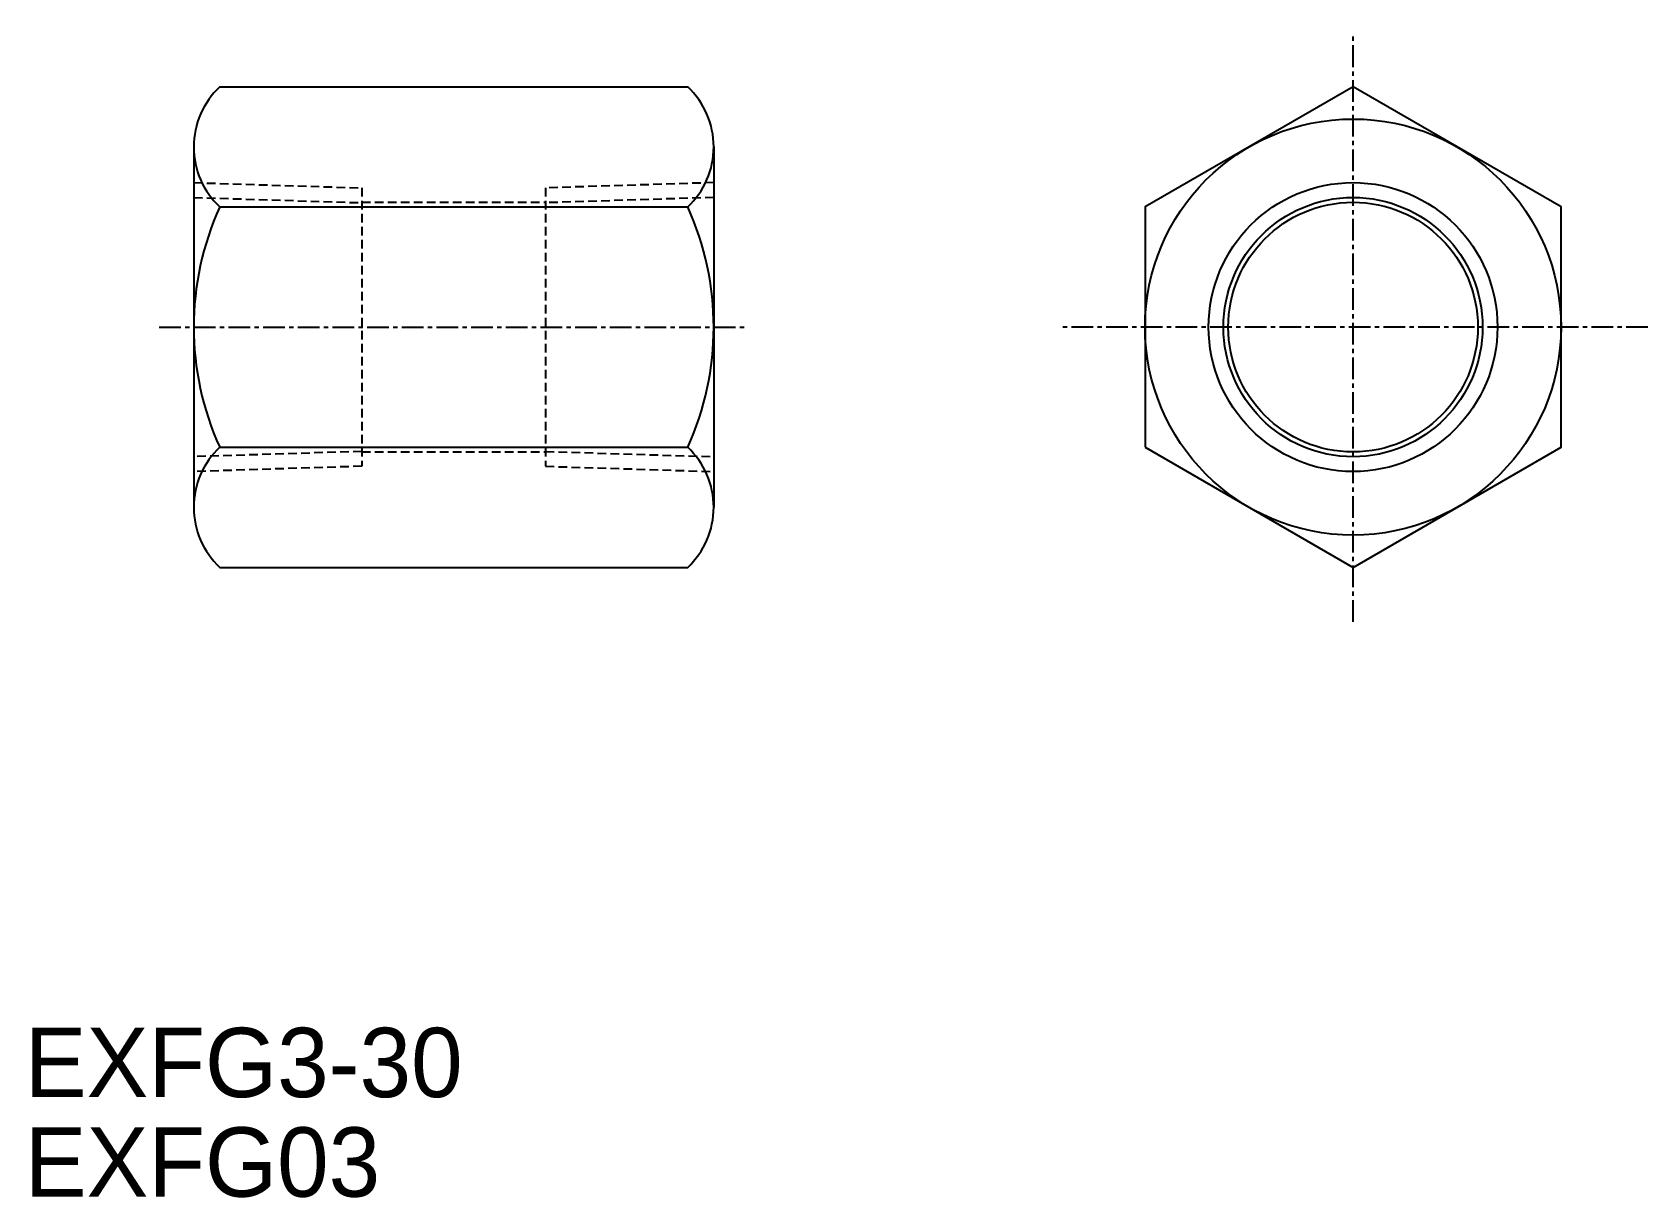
# Model space of a CAD drawing. Extents: x 124 to 217.2, y 198.8 to 266.
import ezdxf

# ---------------------------------------------------------------- set-up
doc = ezdxf.new("R2010")
doc.units = 0
doc.linetypes.add('CENTER', pattern=[2, 1.25, -0.25, 0.25, -0.25])
doc.linetypes.add('DASHED', pattern=[0.75, 0.5, -0.25])
doc.layers.get('0').update_dxf_attribs({"linetype": 'CONTINUOUS'})
doc.layers.add('CENTER', color=1, linetype='CENTER')

msp = doc.modelspace()

# ---------------------------------------------------------------- linework, layer by layer
at = {"color": 7, "linetype": 'CONTINUOUS'}
for p, q in [((134.766, 262.824), (161.766, 262.824)), ((133.266, 259.36), (133.266, 238.575)), ((163.266, 259.36), (163.266, 238.575)), ((134.766, 255.896), (161.766, 255.896)), ((134.766, 242.039), (161.766, 242.039)), ((134.766, 235.111), (161.766, 235.111))]:
    msp.add_line(p, q, dxfattribs=at)
at = {"color": 3, "linetype": 'DASHED'}
for p, q in [((133.266, 257.298), (142.966, 256.995)), ((163.266, 257.298), (153.566, 256.995)), ((133.266, 256.442), (142.966, 256.139)), ((142.966, 256.995), (142.966, 240.94)), ((153.566, 256.995), (153.566, 240.94)), ((163.266, 256.442), (153.566, 256.139)), ((142.966, 256.167), (153.566, 256.167)), ((142.966, 241.796), (133.266, 241.492)), ((142.966, 241.767), (153.566, 241.767)), ((153.566, 241.796), (163.266, 241.492)), ((142.966, 240.94), (133.266, 240.636)), ((153.566, 240.94), (163.266, 240.636))]:
    msp.add_line(p, q, dxfattribs=at)
at = {"color": 7, "linetype": 'CONTINUOUS'}
msp.add_lwpolyline([(188.154, 242.039), (200.154, 235.111), (212.154, 242.039), (212.154, 255.896), (200.154, 262.824), (188.154, 255.896)], close=True, dxfattribs=at)
for radius in [12, 7.475, 7.2]:
    msp.add_circle((200.154, 248.967), radius, dxfattribs=at)
at = {"color": 3, "linetype": 'CONTINUOUS'}
msp.add_circle((200.154, 248.967), 8.331, dxfattribs=at)
at = {"color": 7, "linetype": 'CONTINUOUS'}
for centre, radius, start, end in [((138.016, 259.36), 4.75, 133.17355, 226.82645), ((158.516, 259.36), 4.75, 313.17355, 46.82645), ((150.016, 248.967), 16.75, 155.56729, 204.4327), ((134.766, 255.896), 4.02e-14, 315, 48.6529), ((146.516, 248.967), 16.75, 335.5673, 24.43271), ((138.016, 238.575), 4.75, 133.17356, 226.82644), ((158.516, 238.575), 4.75, 313.17356, 46.82644)]:
    msp.add_arc(centre, radius, start, end, dxfattribs=at)
at = {"layer": 'CENTER', "color": 1, "linetype": 'CENTER'}
for p, q in [((200.154, 231.967), (200.154, 265.967)), ((131.266, 248.967), (165.266, 248.967)), ((217.154, 248.967), (183.154, 248.967))]:
    msp.add_line(p, q, dxfattribs=at)

# ---------------------------------------------------------------- texts
at = {"color": 7, "linetype": 'CONTINUOUS'}
for s, p in [('EXFG3-30', (123.513, 204.556)), ('EXFG03', (123.513, 198.815))]:
    msp.add_text(s, height=4, dxfattribs=at).set_placement(p)

doc.saveas('drawing.dxf')
